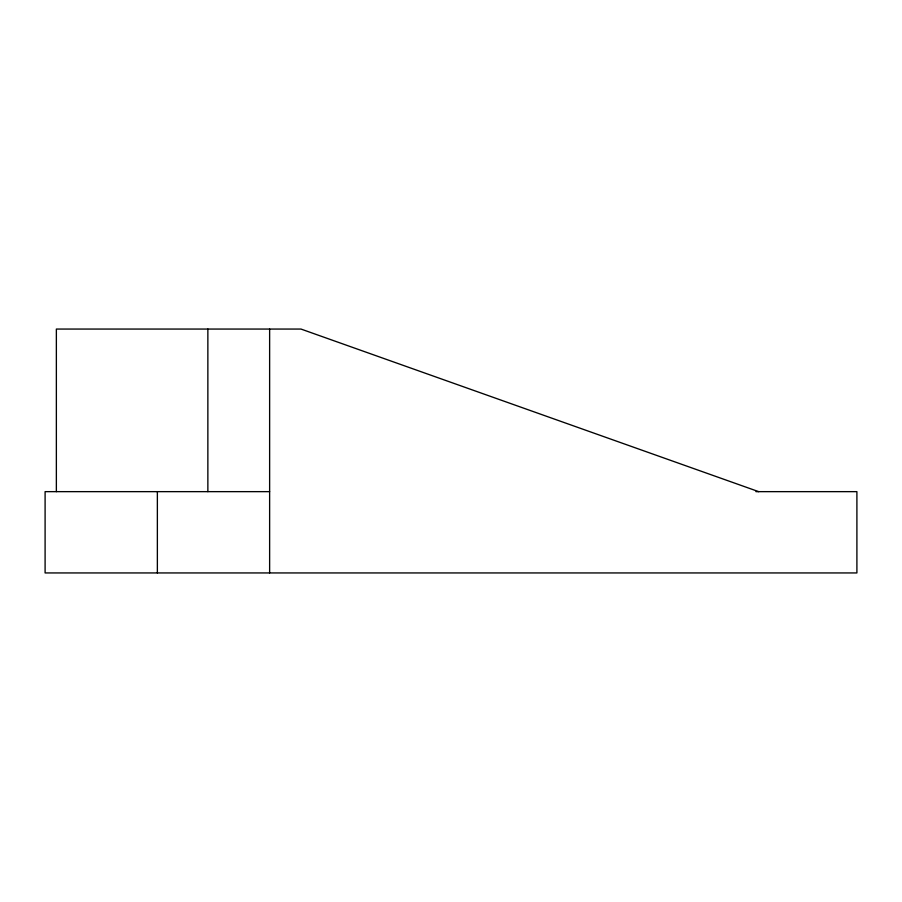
<?xml version="1.0" encoding="UTF-8"?>
<svg xmlns="http://www.w3.org/2000/svg" width="902" height="902" viewBox="0 0 902 902"><rect width="100%" height="100%" fill="white"/><g stroke="black" fill="none" stroke-linecap="round" stroke-linejoin="round"><path stroke-width="1.35" d="M269.63 491.646L45.1 491.646L45.1 572.939L856.9 572.939L856.9 491.646L755.932 491.646M758.661 491.646L300.997 329.061L56.364 329.061L56.364 491.646M269.63 329.061L269.63 572.939M207.866 329.061L207.866 491.646M157.365 491.646L157.365 572.939"/></g></svg>
